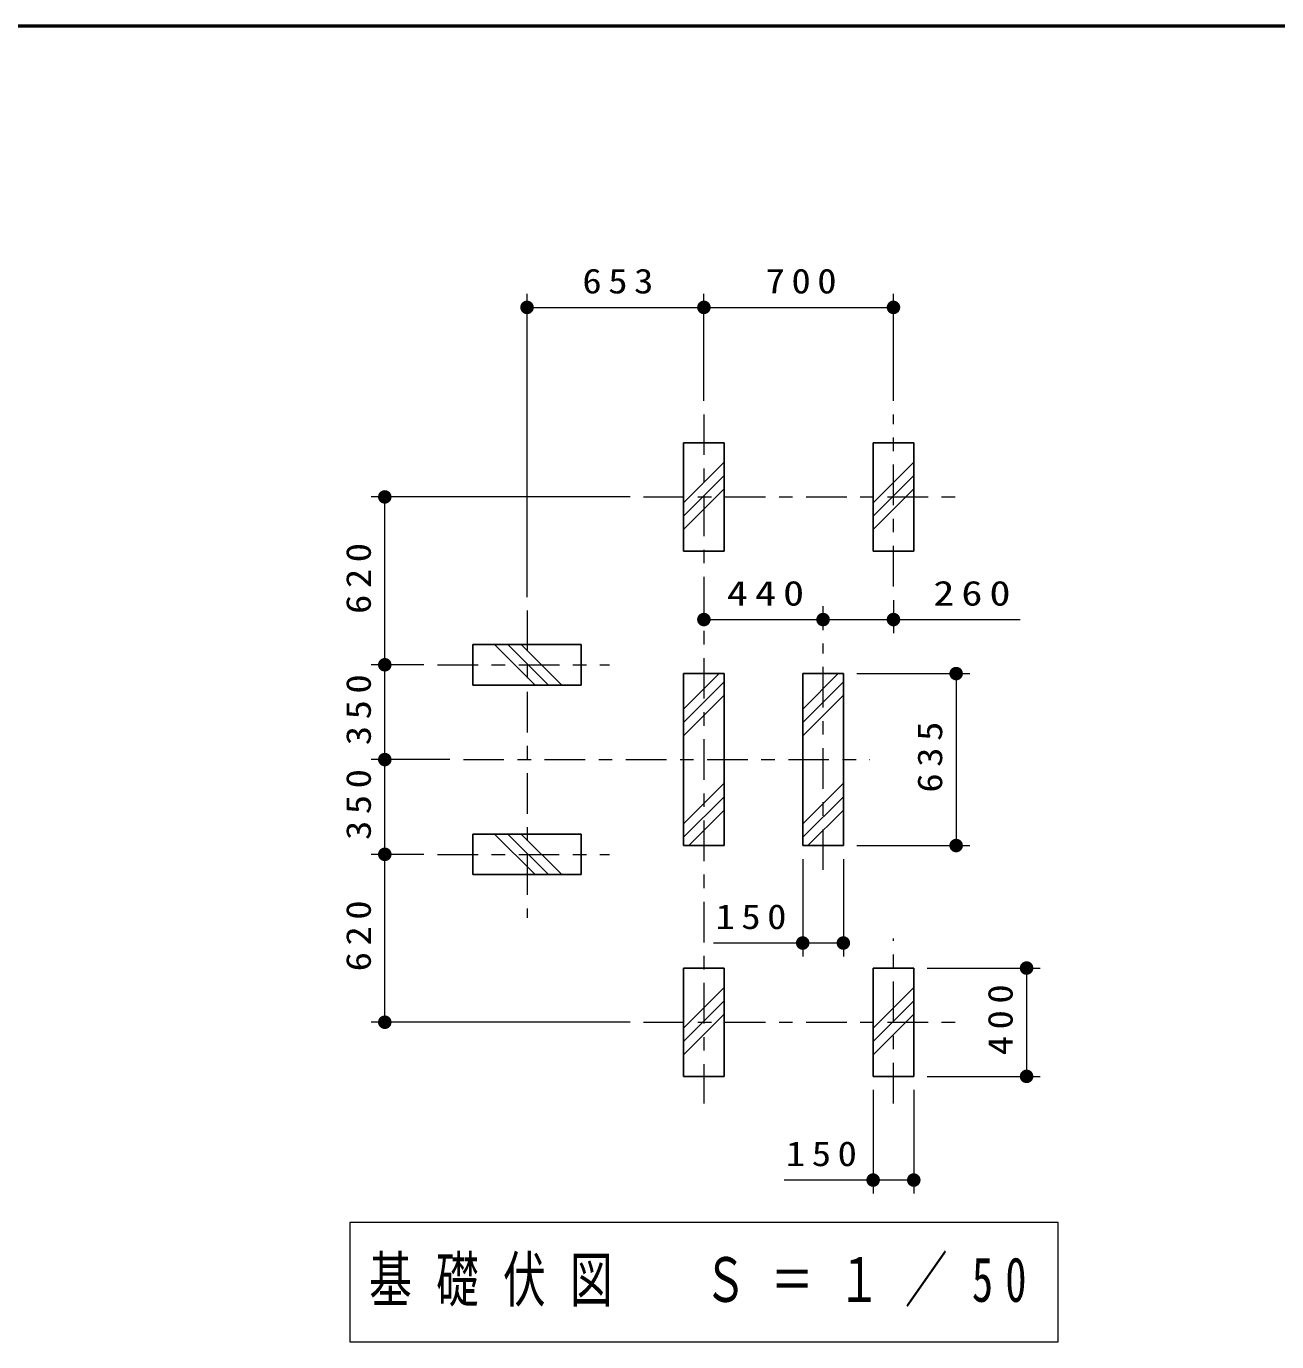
# Model space of a CAD drawing. Units: millimetres on the paper, with parts at other scales. Extents: x -365 to 12, y -47 to 257.
# Drawn here: x -221.4 to -129.1, y 159.8 to 257 of the extents above; entities that cross this region are included whole.
import ezdxf

# ---------------------------------------------------------------- set-up
doc = ezdxf.new("R2010")
doc.units = ezdxf.units.MM
doc.linetypes.add('USER2', pattern=[6, 3, -1, 1, -1])
doc.layers.add('1_50', color=7, linetype='Continuous', lineweight=13)
doc.layers.add('99', color=7, linetype='Continuous', lineweight=13)
doc.styles.add('ＭＳ ゴシック', font='')
doc.styles.get('ＭＳ ゴシック').set_extended_font_data('MS Gothic')

# ---------------------------------------------------------------- blocks, each defined once
blk = doc.blocks.new('filled_dot')
at = {"color": 0, "linetype": 'Continuous', "lineweight": -2, "const_width": 1.25}
blk.add_lwpolyline([(-0.625, 0, 1), (0.625, 0, 1)], format="xyb", close=True, dxfattribs=at)

msp = doc.modelspace()

# ---------------------------------------------------------------- linework, layer by layer
at = {"layer": '1_50'}
for p, q in [((-184.414, 214.842), (-184.414, 237.238)), ((-171.355, 229.338), (-171.355, 237.238)), ((-171.354, 229.338), (-171.354, 237.238)), ((-157.354, 229.338), (-157.354, 237.238)), ((-184.414, 236.238), (-171.354, 236.238)), ((-171.355, 236.238), (-157.354, 236.238)), ((-169.854, 224.806), (-172.855, 221.806)), ((-155.855, 224.806), (-158.855, 221.806)), ((-169.854, 223.817), (-172.854, 220.817)), ((-155.854, 223.817), (-158.854, 220.817)), ((-169.855, 222.827), (-172.855, 219.827)), ((-155.855, 222.827), (-158.855, 219.827)), ((-176.803, 222.238), (-195.917, 222.238)), ((-194.917, 209.838), (-194.917, 222.238)), ((-162.554, 212.408), (-162.554, 214.18)), ((-157.354, 214.623), (-157.354, 212.18)), ((-171.354, 213.18), (-162.554, 213.18)), ((-162.554, 213.18), (-148.004, 213.18)), ((-183.825, 208.338), (-186.825, 211.338)), ((-182.835, 208.338), (-185.835, 211.338)), ((-181.846, 208.338), (-184.846, 211.338)), ((-192.028, 209.838), (-195.917, 209.838)), ((-194.917, 202.838), (-194.917, 209.838)), ((-172.855, 206.571), (-170.238, 209.188)), ((-164.055, 206.571), (-161.438, 209.188)), ((-160.054, 209.188), (-151.726, 209.188)), ((-152.726, 209.188), (-152.726, 196.488)), ((-172.855, 205.581), (-169.855, 208.58)), ((-164.055, 205.581), (-161.055, 208.581)), ((-172.855, 204.591), (-169.855, 207.591)), ((-164.055, 204.591), (-161.055, 207.591)), ((-190.116, 202.838), (-195.917, 202.838)), ((-194.917, 195.838), (-194.917, 202.838)), ((-172.855, 198.085), (-169.855, 201.085)), ((-164.055, 198.085), (-161.055, 201.085)), ((-172.855, 197.095), (-169.855, 200.095)), ((-164.055, 197.095), (-161.055, 200.095)), ((-172.472, 196.488), (-169.855, 199.105)), ((-163.672, 196.488), (-161.055, 199.105)), ((-183.825, 194.338), (-186.825, 197.338)), ((-182.835, 194.338), (-185.835, 197.338)), ((-181.846, 194.338), (-184.846, 197.338)), ((-160.054, 196.488), (-151.726, 196.488)), ((-192.029, 195.838), (-195.917, 195.838)), ((-192.029, 195.838), (-195.917, 195.838)), ((-194.917, 183.438), (-194.917, 195.838)), ((-164.055, 195.488), (-164.055, 188.288)), ((-161.055, 195.488), (-161.055, 188.288)), ((-161.055, 189.288), (-170.64, 189.288)), ((-154.855, 187.438), (-146.526, 187.438)), ((-147.526, 187.438), (-147.526, 179.438)), ((-169.854, 186.006), (-172.855, 183.006)), ((-155.855, 186.006), (-158.855, 183.006)), ((-169.854, 185.017), (-172.854, 182.017)), ((-155.855, 185.017), (-158.855, 182.017)), ((-169.855, 184.027), (-172.855, 181.027)), ((-155.855, 184.027), (-158.855, 181.027)), ((-176.803, 183.438), (-195.917, 183.438)), ((-154.855, 179.438), (-146.526, 179.438)), ((-158.855, 178.438), (-158.855, 170.779)), ((-155.855, 178.438), (-155.855, 170.779)), ((-155.855, 171.779), (-165.438, 171.779)), ((-197.504, 168.64), (-197.504, 159.84)), ((-145.204, 168.64), (-197.504, 168.64)), ((-145.204, 159.84), (-145.204, 168.64)), ((-197.504, 159.84), (-145.204, 159.84))]:
    msp.add_line(p, q, dxfattribs=at)
at = {"layer": '1_50', "linetype": 'USER2'}
for p, q in [((-171.354, 228.338), (-171.354, 177.438)), ((-157.354, 215.623), (-157.354, 228.338)), ((-175.803, 222.238), (-152.79, 222.238)), ((-184.414, 213.842), (-184.414, 191.146)), ((-162.554, 194.685), (-162.554, 211.408)), ((-191.028, 209.838), (-178.314, 209.838)), ((-189.116, 202.838), (-159.101, 202.838)), ((-191.029, 195.838), (-178.314, 195.838)), ((-157.354, 177.438), (-157.354, 189.626)), ((-175.803, 183.438), (-152.79, 183.438))]:
    msp.add_line(p, q, dxfattribs=at)
at = {"layer": '1_50', "lineweight": 25}
for p, q in [((-172.854, 226.238), (-172.854, 218.238)), ((-169.854, 226.238), (-172.854, 226.238)), ((-169.854, 226.238), (-169.854, 218.238)), ((-158.855, 226.238), (-158.855, 218.238)), ((-155.855, 226.238), (-158.855, 226.238)), ((-155.855, 226.238), (-155.855, 218.238)), ((-169.854, 218.238), (-172.854, 218.238)), ((-155.855, 218.238), (-158.855, 218.238)), ((-188.414, 208.338), (-188.414, 211.338)), ((-180.414, 211.338), (-188.414, 211.338)), ((-180.414, 208.338), (-180.414, 211.338)), ((-172.855, 209.188), (-172.855, 196.488)), ((-172.855, 209.188), (-169.855, 209.188)), ((-169.855, 209.188), (-169.855, 196.488)), ((-164.055, 209.188), (-161.055, 209.188)), ((-164.055, 209.188), (-164.055, 196.488)), ((-161.055, 209.188), (-161.055, 196.488)), ((-180.414, 208.338), (-188.414, 208.338)), ((-188.414, 194.338), (-188.414, 197.338)), ((-180.414, 197.338), (-188.414, 197.338)), ((-180.414, 194.338), (-180.414, 197.338)), ((-172.855, 196.488), (-169.855, 196.488)), ((-164.055, 196.488), (-161.055, 196.488)), ((-180.414, 194.338), (-188.414, 194.338)), ((-172.854, 187.438), (-172.854, 179.438)), ((-169.854, 187.438), (-172.854, 187.438)), ((-169.854, 187.438), (-169.854, 179.438)), ((-158.855, 187.438), (-158.855, 179.438)), ((-155.855, 187.438), (-158.855, 187.438)), ((-155.855, 187.438), (-155.855, 179.438)), ((-169.854, 179.438), (-172.854, 179.438)), ((-155.855, 179.438), (-158.855, 179.438))]:
    msp.add_line(p, q, dxfattribs=at)
at = {"layer": '99', "lineweight": 50}
msp.add_line((0, 257), (-365, 257), dxfattribs=at)

# ---------------------------------------------------------------- block references
at = {"layer": '1_50', "xscale": 0.4, "yscale": 0.4}
for p in [(-184.414, 236.238), (-171.354, 213.18), (-162.554, 213.18), (-164.055, 189.288), (-158.855, 171.779)]:
    msp.add_blockref('filled_dot', p, dxfattribs=at)
for p, rotation in [((-171.354, 236.238), 180), ((-157.354, 236.238), 180), ((-194.917, 222.238), 270), ((-162.554, 213.18), 180), ((-157.354, 213.18), 180), ((-194.917, 209.838), 270), ((-194.917, 209.838), 90), ((-152.726, 209.188), 270), ((-194.917, 202.838), 270), ((-194.917, 202.838), 90), ((-194.917, 195.838), 90), ((-194.917, 195.838), 270), ((-152.726, 196.488), 90), ((-161.055, 189.288), 180), ((-147.526, 187.438), 270), ((-194.917, 183.438), 90), ((-147.526, 179.438), 90), ((-155.855, 171.779), 180)]:
    msp.add_blockref('filled_dot', p, dxfattribs=dict(at, rotation=rotation))

# ---------------------------------------------------------------- texts
at = {"layer": '1_50', "style": 'ＭＳ ゴシック'}
for s, insert, char_height, attachment_point in [('\\T1.33;\\W1.15;653', (-177.468, 237.238), 1.833, 8), ('\\T1.33;\\W1.15;700', (-163.938, 237.238), 1.833, 8), ('\\T1.33;\\W1.25;440', (-166.546, 214.18), 1.833, 8), ('\\T1.33;\\W1.25;260', (-151.304, 214.18), 1.833, 8), ('\\T1.33;\\W1.15;150', (-167.64, 190.288), 1.833, 8), ('\\T1.33;\\W1.15;150', (-162.438, 172.779), 1.833, 8), ('\\T1.57;\\W0.7;基礎伏図\u3000Ｓ＝１／50', (-171.354, 164.24), 3.299, 5)]:
    msp.add_mtext(s, dxfattribs=dict(at, insert=insert, char_height=char_height, attachment_point=attachment_point))
at = {"layer": '1_50', "char_height": 1.833, "attachment_point": 8, "style": 'ＭＳ ゴシック'}
for s, insert, rotation in [('\\T1.33;\\W1.15;620', (-195.917, 216.453), 90), ('\\T1.33;\\W1.15;350', (-195.917, 206.753), 89.999), ('\\T1.33;\\W1.15;635', (-153.726, 203.255), 90), ('\\T1.33;\\W1.15;350', (-195.917, 199.753), 90), ('\\T1.33;\\W1.15;620', (-195.917, 190.053), 90), ('\\T1.33;\\W1.15;400', (-148.526, 183.854), 90)]:
    msp.add_mtext(s, dxfattribs=dict(at, insert=insert, rotation=rotation))

doc.saveas('drawing.dxf')
